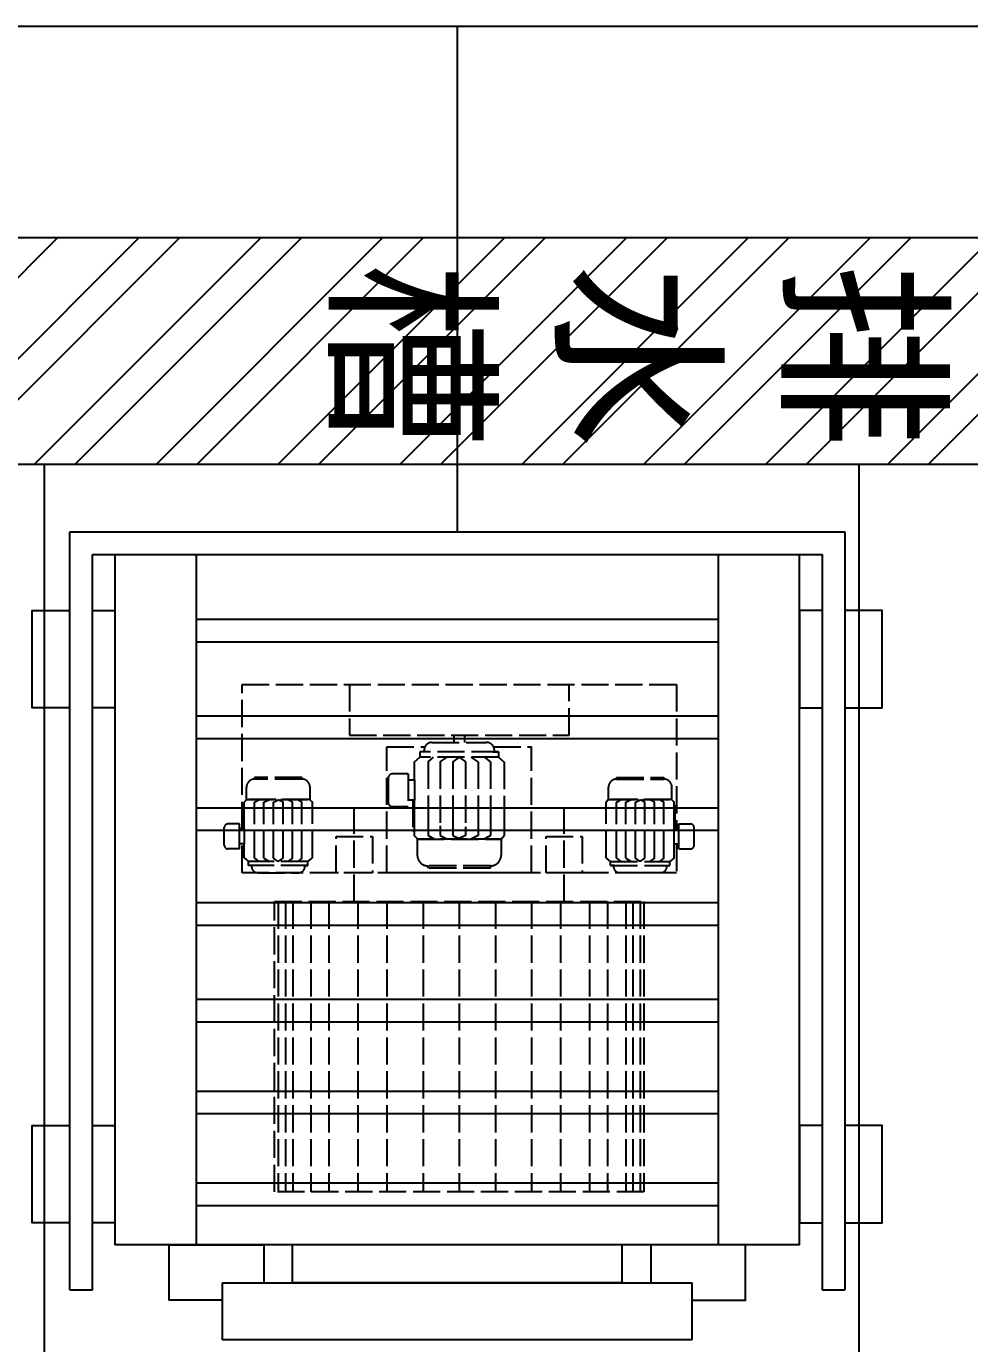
# Model space of a CAD drawing. Header units: millimetres. Extents: x 8553 to 58453, y 11523 to 43612.
# Drawn here: x 45659 to 47744, y 25679 to 28591 of the extents above; entities that cross this region are included whole.
import ezdxf

# ---------------------------------------------------------------- set-up
doc = ezdxf.new("R2010")
doc.units = ezdxf.units.MM
doc.header["$PDMODE"] = 35
doc.linetypes.add('ACAD_ISO02W100', pattern=[15, 12, -3])
for name, color, linetype in [('font_blue', 142, 'Continuous'), ('green', 122, 'Continuous'), ('grey', 254, 'Continuous'), ('tube_inputWater', 150, 'Continuous'), ('wall', 250, 'Continuous')]:
    doc.layers.add(name, color=color, linetype=linetype)
doc.styles.get("Standard").update_dxf_attribs({"font": 'arial.ttf', "height": 150})
doc.dimstyles.new('ISO-25', dxfattribs={"dimtxt": 2.5, "dimasz": 2.5, "dimexe": 1.25, "dimexo": 0.625, "dimtad": 1, "dimtxsty": 'Standard', "dimcen": 2.5, "dimadec": 0, "dimazin": 0, "dimtfac": 1, "dimtmove": 0, "dimatfit": 3, "dimfxl": 1, "dimarcsym": 0})

# ---------------------------------------------------------------- blocks, each defined once
blk = doc.blocks.new('*D16')
at = {"layer": 'Defpoints', "color": 0, "transparency": 16777216}
for p in [(47999.2, 25953), (47499.2, 25523), (47499.2, 25280.2)]:
    blk.add_point(p, dxfattribs=at)
at = {"layer": 'font_blue', "color": 0, "lineweight": -2, "transparency": 16777216}
for p, q in [((47999.2, 25952.3), (47999.2, 25278.9)), ((47499.2, 25522.3), (47499.2, 25278.9)), ((47996.7, 25280.2), (47501.7, 25280.2))]:
    blk.add_line(p, q, dxfattribs=at)
at = {"layer": 'font_blue', "color": 0, "transparency": 16777216}
for points in [[(47501.7, 25280.6), (47501.7, 25279.7), (47499.2, 25280.2)], [(47996.7, 25280.6), (47996.7, 25279.7), (47999.2, 25280.2)]]:
    blk.add_solid(points, dxfattribs=at)
at = {"layer": 'font_blue', "color": 0, "transparency": 16777216, "insert": (47749.2, 25357.4), "char_height": 150, "attachment_point": 5}
blk.add_mtext('500', dxfattribs=at)

msp = doc.modelspace()

# ---------------------------------------------------------------- hatches: boundary and pattern name
at = {"layer": 'font_blue'}
h = msp.add_hatch(dxfattribs=at)
h.set_pattern_fill('ANSI32', color=9, scale=20)
h.set_pattern_definition([(45, (3775.47, 3e-11), (-134.70384, 134.70384), []), (45, (3865.27, 3e-11), (-134.70384, 134.70384), [])])
h.paths.add_polyline_path([(49509.167, 27622.963), (49509.167, 28122.963), (38799.167, 28122.963), (38799.167, 27622.963)])
h.paths.add_polyline_path([(41396.193, 28165.361), (41396.193, 27579.607), (43077.478, 27579.607), (43077.478, 28165.361)], flags=9)
h.paths.add_polyline_path([(46070.314, 28165.361), (46070.314, 27579.607), (47751.599, 27579.607), (47751.599, 28165.361)], flags=9)

# ---------------------------------------------------------------- linework, layer by layer
at = {"layer": 'green'}
for points in [[(49509.167, 27622.963), (49509.167, 28122.963), (38799.167, 28122.963), (38799.167, 27622.963)], [(45699.167, 27622.963), (47499.167, 27622.963), (47499.167, 25522.963), (45699.167, 25522.963)]]:
    msp.add_lwpolyline(points, close=True, dxfattribs=at)
at = {"layer": 'grey'}
for p, q in [((45754.889, 25797.537), (45754.889, 27473.537)), ((45754.889, 27473.537), (47468.063, 27473.537)), ((47468.063, 27473.537), (47468.063, 25797.537)), ((45804.889, 25797.537), (45804.889, 27423.537)), ((45804.889, 27423.537), (47418.063, 27423.537)), ((45854.889, 27423.537), (45854.889, 25897.537)), ((46034.889, 25897.537), (46034.889, 27423.537)), ((47188.063, 27423.537), (47188.063, 25897.537)), ((47368.063, 25897.537), (47368.063, 27423.537)), ((47418.063, 27423.537), (47418.063, 25797.537)), ((46034.889, 27280.552), (47188.063, 27280.552)), ((46034.889, 27230.552), (47188.063, 27230.552)), ((46034.889, 27066.836), (47188.063, 27066.836)), ((46034.889, 27016.836), (47188.063, 27016.836)), ((46034.889, 26863.599), (47188.063, 26863.599)), ((46034.889, 26813.599), (47188.063, 26813.599)), ((46034.889, 26654.268), (47188.063, 26654.268)), ((46034.889, 26604.268), (47188.063, 26604.268)), ((46034.889, 26440.551), (47188.063, 26440.551)), ((46034.889, 26390.551), (47188.063, 26390.551)), ((46034.889, 26237.314), (47188.063, 26237.314)), ((46034.889, 26187.314), (47188.063, 26187.314)), ((46034.889, 26034.253), (47188.063, 26034.253)), ((46034.889, 25984.253), (47188.063, 25984.253)), ((47368.063, 25897.537), (45854.889, 25897.537)), ((46247.389, 25813.537), (46247.389, 25897.537)), ((46975.563, 25813.537), (46975.563, 25897.537)), ((46092.389, 25687.537), (46092.389, 25813.537)), ((46092.389, 25813.537), (47130.563, 25813.537)), ((46975.563, 25813.537), (46247.389, 25813.537)), ((47130.563, 25687.537), (47130.563, 25813.537)), ((45754.889, 25797.537), (45804.889, 25797.537)), ((47418.063, 25797.537), (47468.063, 25797.537)), ((47130.563, 25687.537), (46092.389, 25687.537))]:
    msp.add_line(p, q, dxfattribs=at)
at = {"layer": 'grey', "linetype": 'ACAD_ISO02W100', "ltscale": 5}
for p, q in [((46135.716, 26816.75), (46135.716, 27135.991)), ((46135.716, 27135.991), (47095.716, 27135.991)), ((46372.941, 27135.991), (46372.941, 27023.991)), ((46858.491, 27023.991), (46858.491, 27135.991)), ((47095.716, 27135.991), (47095.716, 26816.75)), ((46372.941, 27023.991), (46858.491, 27023.991)), ((46603.448, 27023.991), (46603.448, 27007.991)), ((46627.448, 27023.991), (46627.448, 27007.991)), ((46455.716, 26719.991), (46455.716, 26997.899)), ((46455.716, 26997.899), (46539.75, 26997.899)), ((46455.716, 26719.991), (46455.716, 26997.899)), ((46555.807, 27007.991), (46675.626, 27007.991)), ((46691.683, 26997.899), (46775.716, 26997.899)), ((46775.716, 26719.991), (46775.716, 26997.899)), ((46775.716, 26719.991), (46775.716, 26997.899)), ((46516.221, 26964.629), (46528.925, 26975.321)), ((46702.508, 26987.201), (46528.925, 26987.201)), ((46528.925, 26987.201), (46528.925, 26980.073)), ((46528.925, 26980.073), (46528.925, 26975.321)), ((46702.508, 26975.321), (46528.925, 26975.321)), ((46546.792, 26965.223), (46559.04, 26975.321)), ((46546.792, 26965.223), (46546.792, 26802.264)), ((46573.804, 26965.223), (46588.986, 26975.321)), ((46573.804, 26965.223), (46573.804, 26802.264)), ((46615.716, 26975.321), (46601.826, 26965.223)), ((46601.826, 26965.223), (46601.826, 26802.264)), ((46615.716, 26975.321), (46629.607, 26965.223)), ((46629.607, 26965.223), (46629.607, 26802.264)), ((46657.628, 26965.223), (46642.446, 26975.321)), ((46657.628, 26965.223), (46657.628, 26802.264)), ((46684.64, 26965.223), (46672.392, 26975.321)), ((46684.64, 26965.223), (46684.64, 26802.264)), ((46690.212, 26987.201), (46702.508, 26987.201)), ((46693.446, 26987.201), (46693.446, 26990.171)), ((46702.508, 26987.201), (46702.508, 26980.073)), ((46702.508, 26980.073), (46702.508, 26975.321)), ((46702.508, 26980.073), (46702.508, 26975.321)), ((46702.508, 26975.321), (46715.211, 26964.629)), ((46502.736, 26938.601, 0.001), (46468.866, 26938.601, 0.001)), ((46502.736, 26938.601, 0.001), (46502.736, 26865.861, 0.001)), ((46516.221, 26964.629), (46516.221, 26924.192)), ((46715.211, 26964.629), (46715.211, 26802.264)), ((46145.501, 26881.991), (46145.501, 26908.791)), ((46267.932, 26930.391), (46163.501, 26930.391)), ((46163.501, 26930.391), (46163.501, 26926.791)), ((46267.932, 26926.791), (46163.501, 26926.791)), ((46267.932, 26930.391), (46267.932, 26926.791)), ((46285.932, 26881.991), (46285.932, 26908.791)), ((46458.306, 26928.041, 0.001), (46458.306, 26876.421, 0.001)), ((46516.866, 26924.192, 0.001), (46502.736, 26924.192, 0.001)), ((46516.866, 26924.192), (46516.866, 26880.27)), ((46945.501, 26881.991), (46945.501, 26908.791)), ((46963.501, 26930.391), (47067.932, 26930.391)), ((46963.501, 26930.391), (46963.501, 26926.791)), ((46963.501, 26926.791), (47067.932, 26926.791)), ((47067.932, 26930.391), (47067.932, 26926.791)), ((47085.932, 26881.991), (47085.932, 26908.791)), ((46146.381, 26881.991), (46140.341, 26875.845)), ((46146.381, 26881.991), (46140.341, 26875.845)), ((46145.501, 26881.991), (46285.932, 26881.991)), ((46285.932, 26881.991), (46145.501, 26881.991)), ((46163.501, 26875.845), (46174.188, 26881.991)), ((46163.501, 26875.845), (46174.188, 26881.991)), ((46183.965, 26875.845), (46196.092, 26881.991)), ((46183.965, 26875.845), (46196.092, 26881.991)), ((46205.193, 26875.845), (46215.716, 26881.181)), ((46205.193, 26875.845), (46215.716, 26881.181)), ((46226.239, 26875.845), (46215.716, 26881.181)), ((46226.239, 26875.845), (46215.716, 26881.181)), ((46247.468, 26875.845), (46235.34, 26881.991)), ((46247.468, 26875.845), (46235.34, 26881.991)), ((46267.932, 26875.845), (46257.245, 26881.991)), ((46267.932, 26875.845), (46257.245, 26881.991)), ((46267.932, 26875.845), (46257.245, 26881.991)), ((46285.052, 26881.991), (46291.091, 26875.845)), ((46516.866, 26880.27, 0.001), (46502.736, 26880.27, 0.001)), ((46513.284, 26880.27), (46513.284, 26811.575)), ((46516.221, 26880.27), (46516.221, 26802.264)), ((46945.501, 26881.991), (46940.341, 26875.845)), ((47085.932, 26881.991), (46945.501, 26881.991)), ((46945.501, 26881.991), (47085.932, 26881.991)), ((46963.501, 26875.845), (46974.188, 26881.991)), ((46963.501, 26875.845), (46974.188, 26881.991)), ((46963.501, 26875.845), (46974.188, 26881.991)), ((46983.965, 26875.845), (46996.092, 26881.991)), ((46983.965, 26875.845), (46996.092, 26881.991)), ((47005.193, 26875.845), (47015.716, 26881.181)), ((47005.193, 26875.845), (47015.716, 26881.181)), ((47026.239, 26875.845), (47015.716, 26881.181)), ((47026.239, 26875.845), (47015.716, 26881.181)), ((47047.468, 26875.845), (47035.34, 26881.991)), ((47047.468, 26875.845), (47035.34, 26881.991)), ((47067.932, 26875.845), (47057.245, 26881.991)), ((47067.932, 26875.845), (47057.245, 26881.991)), ((47085.052, 26881.991), (47091.091, 26875.845)), ((47085.052, 26881.991), (47091.091, 26875.845)), ((46140.341, 26868.791), (46138.116, 26868.791)), ((46138.116, 26816.75), (46138.116, 26868.791)), ((46140.341, 26854.93), (46140.341, 26875.845)), ((46140.341, 26816.75), (46140.341, 26875.845)), ((46163.501, 26854.813), (46163.501, 26875.845)), ((46163.501, 26752.391), (46163.501, 26875.845)), ((46183.965, 26859.99), (46183.965, 26875.845)), ((46183.965, 26752.391), (46183.965, 26875.845)), ((46205.193, 26854.307), (46205.193, 26875.845)), ((46205.193, 26752.391), (46205.193, 26875.845)), ((46226.239, 26861.639), (46226.239, 26875.845)), ((46226.239, 26752.391), (46226.239, 26875.845)), ((46247.468, 26854.935), (46247.468, 26875.845)), ((46247.468, 26752.391), (46247.468, 26875.845)), ((46267.932, 26859.112), (46267.932, 26875.845)), ((46267.932, 26752.391), (46267.932, 26875.845)), ((46267.932, 26850.299), (46267.932, 26875.845)), ((46291.091, 26855.231), (46291.091, 26875.845)), ((46291.091, 26752.841), (46291.091, 26875.845)), ((46383.716, 26655.991), (46383.716, 26863.991)), ((46383.716, 26655.991), (46383.716, 26863.991)), ((46502.736, 26865.861, 0.001), (46468.866, 26865.861, 0.001)), ((46847.716, 26655.991), (46847.716, 26863.991)), ((46847.716, 26655.991), (46847.716, 26863.991)), ((46940.341, 26855.231), (46940.341, 26875.845)), ((46940.341, 26752.841), (46940.341, 26875.845)), ((46963.501, 26859.112), (46963.501, 26875.845)), ((46963.501, 26752.391), (46963.501, 26875.845)), ((46963.501, 26850.299), (46963.501, 26875.845)), ((46983.965, 26854.935), (46983.965, 26875.845)), ((46983.965, 26752.391), (46983.965, 26875.845)), ((47005.193, 26861.639), (47005.193, 26875.845)), ((47005.193, 26752.391), (47005.193, 26875.845)), ((47026.239, 26854.307), (47026.239, 26875.845)), ((47026.239, 26752.391), (47026.239, 26875.845)), ((47047.468, 26859.99), (47047.468, 26875.845)), ((47047.468, 26752.391), (47047.468, 26875.845)), ((47067.932, 26854.813), (47067.932, 26875.845)), ((47067.932, 26752.391), (47067.932, 26875.845)), ((47091.091, 26854.93), (47091.091, 26875.845)), ((47091.091, 26816.75), (47091.091, 26875.845)), ((47091.091, 26868.791), (47093.316, 26868.791)), ((47093.316, 26816.75), (47093.316, 26868.791)), ((46096.466, 26780.559, 0), (46096.466, 26819.666, 0)), ((46130.125, 26827.666, 0), (46104.466, 26827.666, 0)), ((46130.125, 26772.559, 0), (46130.125, 26827.666, 0)), ((46516.221, 26829.872), (46516.221, 26802.264)), ((46546.792, 26830.026), (46546.792, 26802.264)), ((46573.804, 26823.193), (46573.804, 26802.264)), ((46601.826, 26830.694), (46601.826, 26802.264)), ((46629.607, 26821.016), (46629.607, 26802.264)), ((46657.628, 26829.865), (46657.628, 26802.264)), ((46684.64, 26835.984), (46684.64, 26802.264)), ((46684.64, 26824.351), (46684.64, 26802.264)), ((46715.211, 26829.474), (46715.211, 26802.264)), ((47101.307, 26772.559, 0), (47101.307, 26827.666, 0)), ((47101.307, 26827.666, 0), (47126.966, 26827.666, 0)), ((47134.966, 26780.559, 0), (47134.966, 26819.666, 0)), ((46140.83, 26816.75, 0), (46130.125, 26816.75, 0)), ((46140.83, 26783.475), (46140.83, 26816.75)), ((46343.716, 26719.991), (46343.716, 26799.991)), ((46343.716, 26799.991), (46423.716, 26799.991)), ((46343.716, 26719.991), (46343.716, 26799.991)), ((46343.716, 26799.991), (46423.716, 26799.991)), ((46423.716, 26799.991), (46423.716, 26719.991)), ((46423.716, 26799.991), (46423.716, 26719.991)), ((46516.221, 26811.575), (46513.284, 26811.575)), ((46524.193, 26794.152), (46516.221, 26802.264)), ((46524.193, 26794.152), (46516.221, 26802.264)), ((46523.032, 26794.152), (46708.4, 26794.152)), ((46523.032, 26794.152), (46523.032, 26758.775)), ((46708.4, 26794.152), (46523.032, 26794.152)), ((46546.792, 26802.264), (46560.898, 26794.152)), ((46546.792, 26802.264), (46560.898, 26794.152)), ((46573.804, 26802.264), (46589.812, 26794.152)), ((46573.804, 26802.264), (46589.812, 26794.152)), ((46601.826, 26802.264), (46615.716, 26795.22)), ((46601.826, 26802.264), (46615.716, 26795.22)), ((46629.607, 26802.264), (46615.716, 26795.22)), ((46629.607, 26802.264), (46615.716, 26795.22)), ((46657.628, 26802.264), (46641.62, 26794.152)), ((46657.628, 26802.264), (46641.62, 26794.152)), ((46684.64, 26802.264), (46670.534, 26794.152)), ((46684.64, 26802.264), (46670.534, 26794.152)), ((46684.64, 26802.264), (46670.534, 26794.152)), ((46708.4, 26794.152), (46715.211, 26802.264)), ((46708.4, 26794.152), (46708.4, 26758.775)), ((46807.716, 26719.991), (46807.716, 26799.991)), ((46807.716, 26799.991), (46887.716, 26799.991)), ((46807.716, 26719.991), (46807.716, 26799.991)), ((46807.716, 26799.991), (46887.716, 26799.991)), ((46887.716, 26799.991), (46887.716, 26719.991)), ((46887.716, 26799.991), (46887.716, 26719.991)), ((47090.603, 26783.475), (47090.603, 26816.75)), ((47090.603, 26816.75, 0), (47101.307, 26816.75, 0)), ((46130.125, 26772.559, 0), (46104.466, 26772.559, 0)), ((46140.83, 26783.475, 0), (46130.125, 26783.475, 0)), ((46135.716, 26719.991), (46135.716, 26783.475)), ((46140.341, 26752.841), (46140.341, 26783.475)), ((47090.603, 26783.475, 0), (47101.307, 26783.475, 0)), ((47091.091, 26752.841), (47091.091, 26783.475)), ((47095.716, 26783.475), (47095.716, 26719.991)), ((47101.307, 26772.559, 0), (47126.966, 26772.559, 0)), ((46140.341, 26752.841), (46149.965, 26744.741)), ((46281.467, 26744.741), (46149.965, 26744.741)), ((46149.965, 26741.141), (46149.965, 26744.741)), ((46149.965, 26735.741), (46149.965, 26741.141)), ((46281.467, 26735.741), (46149.965, 26735.741)), ((46163.501, 26752.391), (46172.78, 26744.741)), ((46183.965, 26752.391), (46195.466, 26744.741)), ((46215.716, 26744.741), (46205.193, 26752.391)), ((46215.716, 26744.741), (46226.239, 26752.391)), ((46247.468, 26752.391), (46235.966, 26744.741)), ((46267.932, 26752.391), (46258.652, 26744.741)), ((46272.152, 26735.741), (46281.467, 26735.741)), ((46274.602, 26735.741), (46274.602, 26733.491)), ((46281.467, 26744.741), (46291.091, 26752.841)), ((46281.467, 26741.141), (46281.467, 26744.741)), ((46281.467, 26741.141), (46281.467, 26744.741)), ((46281.467, 26735.741), (46281.467, 26741.141)), ((46684.64, 26735.015), (46546.792, 26735.015)), ((46546.792, 26730.263), (46546.792, 26735.015)), ((46684.64, 26730.263), (46684.64, 26735.015)), ((46949.965, 26744.741), (46940.341, 26752.841)), ((46949.965, 26744.741), (47081.467, 26744.741)), ((46949.965, 26741.141), (46949.965, 26744.741)), ((46949.965, 26741.141), (46949.965, 26744.741)), ((46949.965, 26735.741), (46949.965, 26741.141)), ((46949.965, 26735.741), (47081.467, 26735.741)), ((46959.28, 26735.741), (46949.965, 26735.741)), ((46956.83, 26735.741), (46956.83, 26733.491)), ((46963.501, 26752.391), (46972.78, 26744.741)), ((46983.965, 26752.391), (46995.466, 26744.741)), ((47015.716, 26744.741), (47005.193, 26752.391)), ((47015.716, 26744.741), (47026.239, 26752.391)), ((47047.468, 26752.391), (47035.966, 26744.741)), ((47067.932, 26752.391), (47058.652, 26744.741)), ((47091.091, 26752.841), (47081.467, 26744.741)), ((47081.467, 26741.141), (47081.467, 26744.741)), ((47081.467, 26735.741), (47081.467, 26741.141)), ((47095.716, 26719.991), (46135.716, 26719.991)), ((46170.33, 26719.991), (46261.102, 26719.991)), ((46423.716, 26719.991), (46343.716, 26719.991)), ((46423.716, 26719.991), (46343.716, 26719.991)), ((46776.916, 26719.991), (46454.516, 26719.991)), ((46776.916, 26719.991), (46454.516, 26719.991)), ((46684.64, 26730.263), (46546.792, 26730.263)), ((46887.716, 26719.991), (46807.716, 26719.991)), ((46887.716, 26719.991), (46807.716, 26719.991)), ((47061.102, 26719.991), (46970.33, 26719.991)), ((46215.716, 26655.991), (46215.716, 26014.471)), ((46231.716, 26655.991), (46231.716, 26014.471)), ((46247.716, 26655.991), (46247.716, 26014.471)), ((46287.716, 26655.991), (46287.716, 26014.471)), ((46327.716, 26655.991), (46327.716, 26014.471)), ((46391.716, 26655.991), (46391.716, 26014.471)), ((46455.716, 26655.991), (46455.716, 26014.471)), ((46535.716, 26655.991), (46535.716, 26014.471)), ((46615.716, 26655.991), (46615.716, 26014.471)), ((46695.716, 26655.991), (46695.716, 26014.471)), ((46775.716, 26655.991), (46775.716, 26014.471)), ((46839.716, 26655.991), (46839.716, 26014.471)), ((46903.716, 26655.991), (46903.716, 26014.471)), ((46943.716, 26655.991), (46943.716, 26014.471)), ((46983.716, 26655.991), (46983.716, 26014.471)), ((46999.716, 26655.991), (46999.716, 26014.471)), ((47015.716, 26655.991), (47015.716, 26014.471))]:
    msp.add_line(p, q, dxfattribs=at)
at = {"layer": 'grey'}
for points in [[(45754.889, 27084.279), (45672.044, 27084.279), (45672.044, 27299.569), (45754.889, 27299.569)], [(45804.889, 27299.569), (45854.889, 27299.569), (45854.889, 27084.279), (45804.889, 27084.279)], [(47418.063, 27299.569), (47368.063, 27299.569), (47368.063, 27084.279), (47418.063, 27084.279)], [(47468.063, 27084.279), (47550.876, 27084.279), (47550.876, 27299.569), (47468.063, 27299.569)], [(45754.889, 25945.655), (45672.044, 25945.655), (45672.044, 26160.945), (45754.889, 26160.945)], [(45804.889, 26160.945), (45854.889, 26160.945), (45854.889, 25945.655), (45804.889, 25945.655)], [(47418.063, 26160.945), (47368.063, 26160.945), (47368.063, 25945.655), (47418.063, 25945.655)], [(47468.063, 25945.655), (47550.876, 25945.655), (47550.876, 26160.945), (47468.063, 26160.945)], [(46092.389, 25774.696), (45974.284, 25774.696), (45974.284, 25897.537), (46183.937, 25897.537), (46183.937, 25813.537)], [(47130.563, 25774.696), (47248.668, 25774.696), (47248.668, 25897.537), (47039.015, 25897.537), (47039.015, 25813.537)]]:
    msp.add_lwpolyline(points, dxfattribs=at)
at = {"layer": 'grey', "linetype": 'ACAD_ISO02W100', "ltscale": 5}
msp.add_lwpolyline([(46207.716, 26655.991), (47023.716, 26655.991), (47023.716, 26014.471), (46207.716, 26014.471)], close=True, dxfattribs=at)
for centre, radius, start, end in [((46555.807, 26990.171), 17.82, 90, 189.594354), ((46675.626, 26990.171), 17.82, 0, 90), ((46468.866, 26928.041, 0.001), 10.56, 90, 180), ((46163.501, 26908.791), 18, 90, 180), ((46267.932, 26908.791), 18, 0, 90), ((46963.501, 26908.791), 18, 90, 180), ((47067.932, 26908.791), 18, 0, 90), ((46468.866, 26876.421, 0.001), 10.56, 180, 270), ((46104.466, 26819.666, 0), 8, 90, 180), ((47126.966, 26819.666, 0), 8, 0, 90), ((46104.466, 26780.559, 0), 8, 180, 270), ((47126.966, 26780.559, 0), 8, 270, 0), ((46170.33, 26733.491), 13.5, 170.405646, 270), ((46261.102, 26733.491), 13.5, 270, 0), ((46546.792, 26758.775), 23.76, 180, 270), ((46684.64, 26758.775), 23.76, 270, 0), ((46970.33, 26733.491), 13.5, 180, 270), ((47061.102, 26733.491), 13.5, 270, 9.594354)]:
    msp.add_arc(centre, radius, start, end, dxfattribs=at)
at = {"layer": 'tube_inputWater'}
for p, q in [((55052.673, 28590.821), (39546.569, 28590.821)), ((46611.476, 28590.821), (46611.476, 27473.537))]:
    msp.add_line(p, q, dxfattribs=at)
at = {"layer": 'wall'}
msp.add_line((50330.747, 28122.963), (23453.433, 28122.963), dxfattribs=at)

# ---------------------------------------------------------------- texts
at = {"layer": 'font_blue', "insert": (47659.839, 28068.573), "char_height": 300, "attachment_point": 1, "rotation": 270}
msp.add_mtext_dynamic_manual_height_columns('排水槽', width=575.86581, gutter_width=500, heights=[0], dxfattribs=at)

# ---------------------------------------------------------------- dimensions: what is measured, and where the dimension line sits
at = {"layer": 'font_blue'}
dim = msp.add_linear_dim(base=(47499.167, 25280.152), p1=(47999.167, 25952.963), p2=(47499.167, 25522.963), dimstyle='ISO-25', dxfattribs=at)
dim.commit()
dim.dimension.update_dxf_attribs({"geometry": '*D16', "text_midpoint": (47749.167, 25357.363)})

doc.saveas('drawing.dxf')
